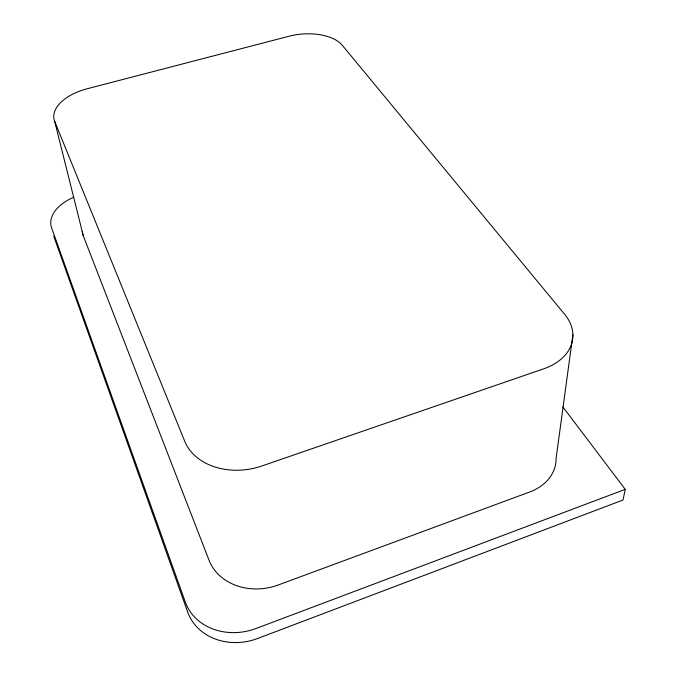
<?xml version="1.0" encoding="UTF-8"?>
<svg xmlns="http://www.w3.org/2000/svg" width="676" height="676" viewBox="0 0 676 676"><rect width="100%" height="100%" fill="white"/><g stroke="black" fill="none" stroke-linecap="round" stroke-linejoin="round"><path stroke-width="1.01" d="M572.902 334.671L556.095 458.438A51.883 39.791 8.8 0 1 529.654 492.01L278.233 584.993A53.505 44.853 -11 0 1 209.104 560.396L83.309 235.89L54.714 121.469A43.746 23.787 -10.5 0 1 87.094 88.784L289.167 36.208A41.642 22.097 -4.5 0 1 342.301 45.3L564.671 314.332A57.73 40.002 5.7 0 1 543.817 368.775L261.916 465.975A59.927 45.596 -9.5 0 1 184.818 441.479L54.714 121.469M562.905 406.969L625.232 489.348L623.044 500.003L257.657 638.482A54.672 47.252 -15.5 0 1 187.717 612.16L54.317 237.842A39.605 24.294 -12.5 0 1 53.81 236.093M625.232 489.348L255.984 628.511A55.255 47.396 -15.1 0 1 185.325 602.139L51.57 227.778A39.909 24.218 -12.4 0 1 73.574 197.35M83.309 235.89A40.23 24.86 -11.5 0 1 82.295 231.327"/></g></svg>
